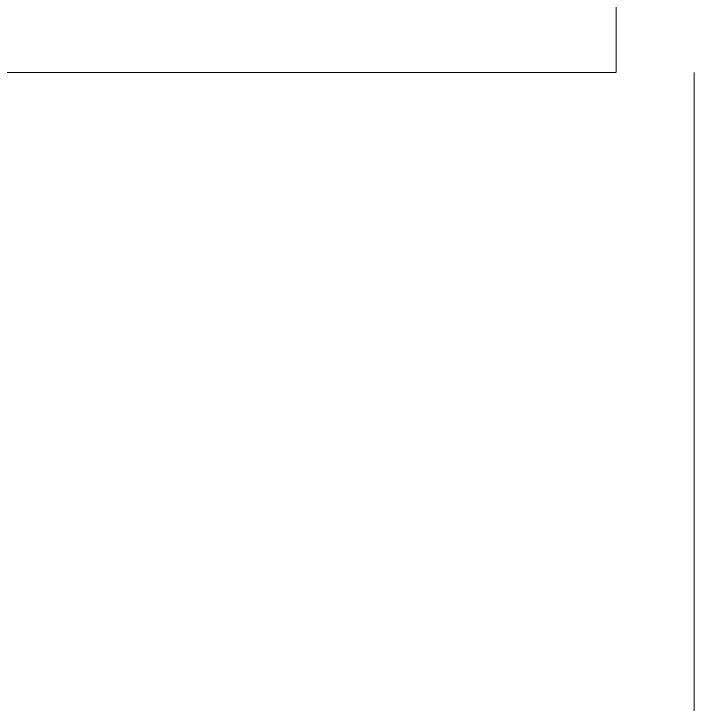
# Model space of a CAD drawing. Header units: millimetres. Extents: x -69706 to 52883, y -6882 to 68885.
# Drawn here: x 41533.3 to 41764.7, y 65970.1 to 66205 of the extents above; entities that cross this region are included whole.
import ezdxf

# ---------------------------------------------------------------- set-up
doc = ezdxf.new("R2010")
doc.units = ezdxf.units.MM
doc.layers.add('XFM7P20PCW$0$M-EQPM-2', color=252, linetype='Continuous', lineweight=9)

# ---------------------------------------------------------------- blocks, each defined once
blk = doc.blocks.new('XFM7P20PCW$0$A$C33a3deab')
at = {"layer": 'XFM7P20PCW$0$M-EQPM-2'}
for p, q in [((136.5, 1418.51), (136.5, 1392.92)), ((110, 1392.92), (110, 1036.55)), ((136.6, 1392.92), (490, 1392.92)), ((268.64, 1392.92), (137.42, 1392.92)), ((490, 1392.92), (161.42, 1392.92)), ((161.42, 1392.92), (490, 1392.92)), ((341.03, 1392.92), (269.62, 1392.92))]:
    blk.add_line(p, q, dxfattribs=at)

msp = doc.modelspace()

# ---------------------------------------------------------------- block references
at = {"xscale": -1}
msp.add_blockref('XFM7P20PCW$0$A$C33a3deab', (41874.712, 64792.078), dxfattribs=at)

doc.saveas('drawing.dxf')
